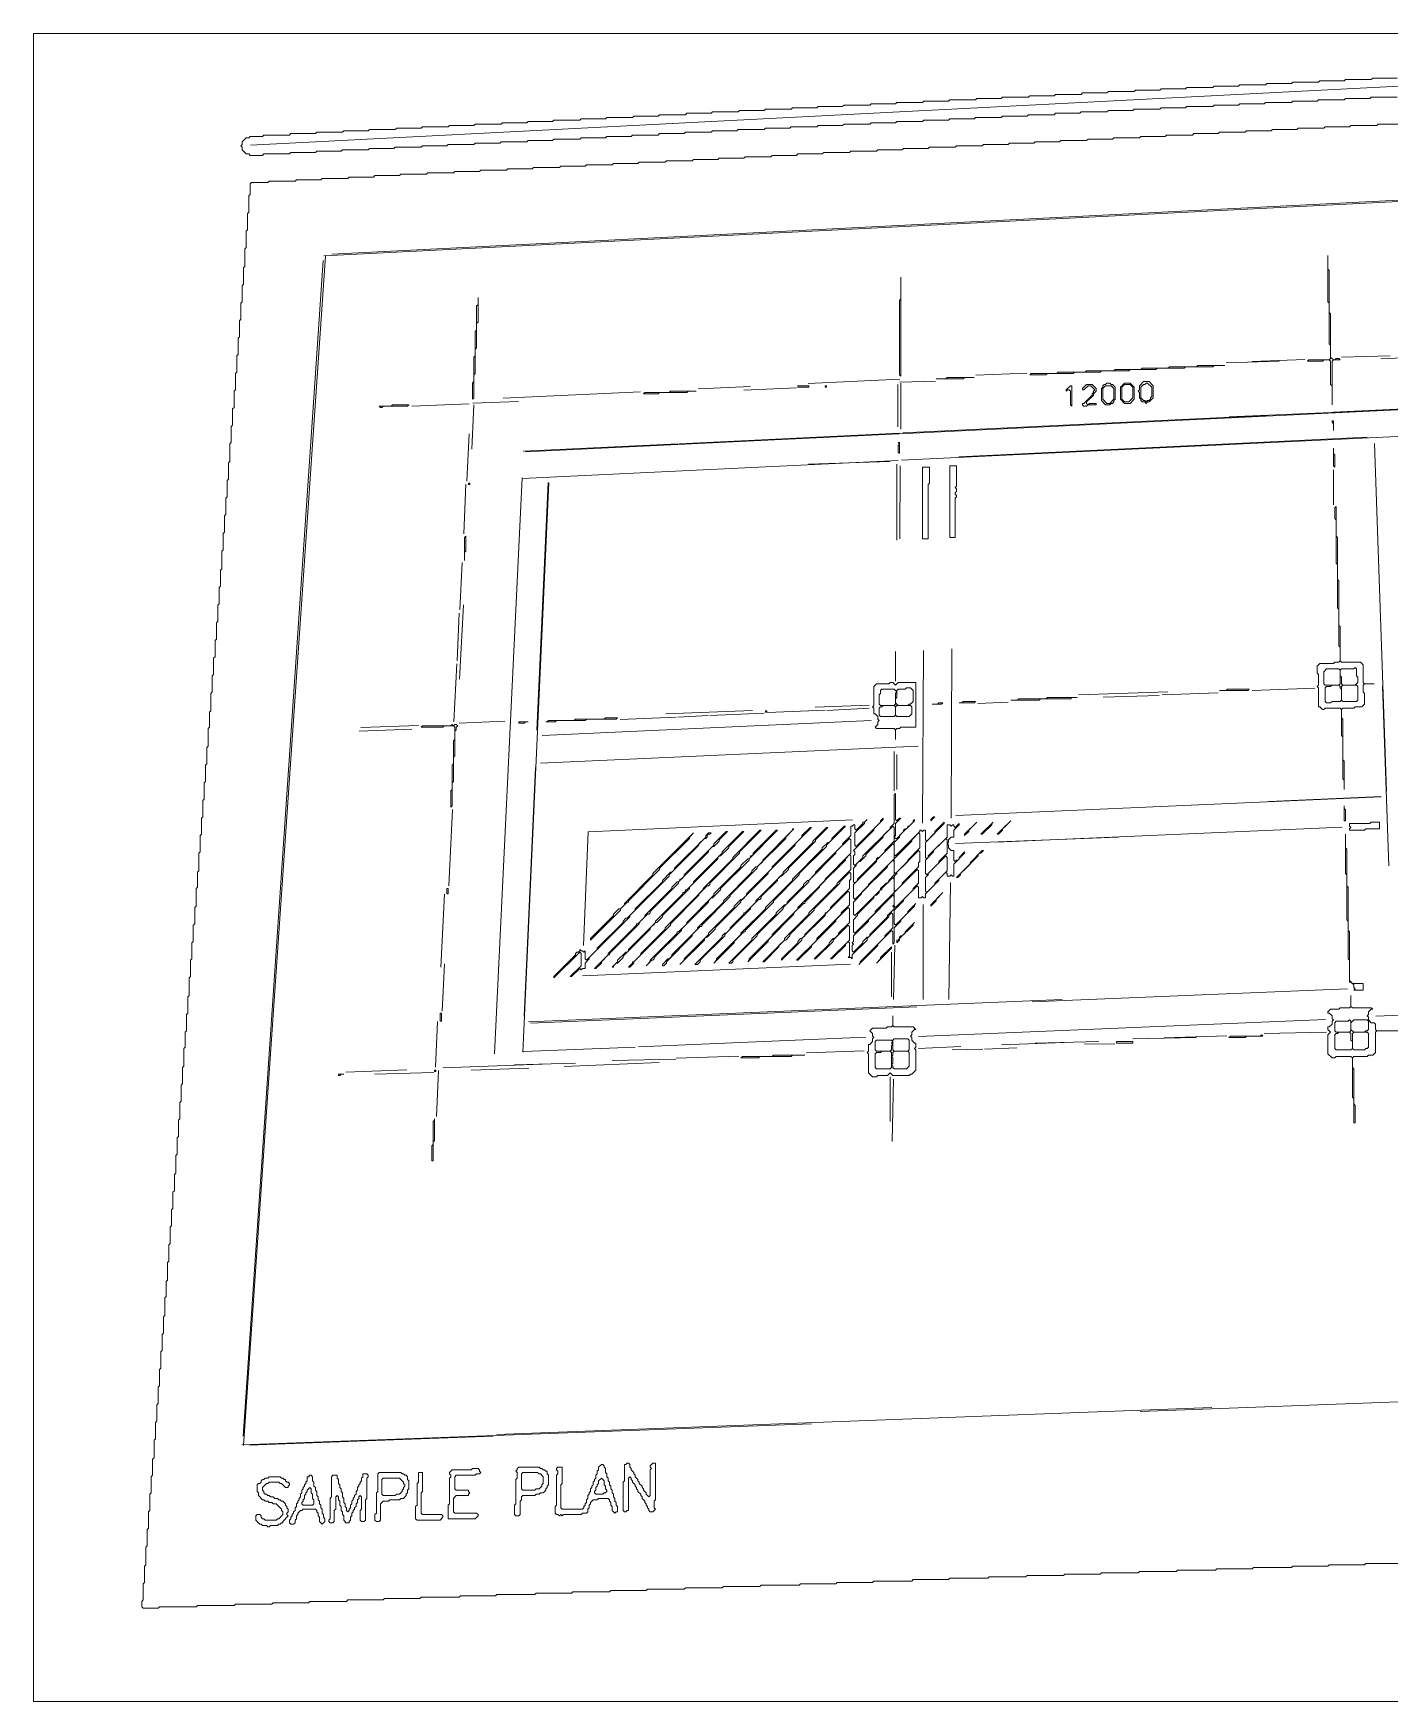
# Model space of a CAD drawing. Extents: x 9 to 1840, y 10 to 1241.
# Drawn here: x 9 to 1009, y 10 to 1241 of the extents above; entities that cross this region are included whole.
import ezdxf

# ---------------------------------------------------------------- set-up
doc = ezdxf.new("R2010")
doc.units = 0
for name, color, linetype, lineweight in [('TEXT_FALLBACK_OUTLINE', 2, 'Continuous', 0), ('TRACE_CURVE', 6, 'Continuous', 0), ('TRACE_STRAIGHT', 5, 'Continuous', 0), ('TRACE_TEXT_SYMBOL', 6, 'Continuous', 0)]:
    doc.layers.add(name, color=color, linetype=linetype, lineweight=lineweight)

msp = doc.modelspace()

# ---------------------------------------------------------------- linework, layer by layer
at = {"layer": 'TEXT_FALLBACK_OUTLINE', "color": 2}
for points in [[(774, 981), (771, 978), (771, 977), (772, 978), (773, 978), (774, 977), (774, 967), (775, 966), (775, 981)], [(786, 982), (783, 979), (783, 978), (784, 978), (787, 981), (789, 981), (792, 978), (791, 977), (791, 976), (790, 975), (790, 974), (784, 968), (783, 968), (783, 967), (784, 966), (786, 966), (787, 967), (793, 967), (793, 968), (788, 968), (787, 967), (786, 968), (786, 969), (791, 974), (791, 975), (793, 977), (793, 979), (790, 982)], [(801, 983), (800, 982), (799, 982), (798, 981), (798, 980), (797, 979), (797, 970), (800, 967), (803, 967), (804, 968), (805, 968), (806, 969), (806, 970), (807, 971), (807, 980), (805, 982), (804, 982), (803, 983)], [(800, 981), (804, 981), (806, 979), (806, 971), (803, 968), (801, 968), (798, 971), (798, 979)], [(814, 983), (811, 980), (811, 971), (814, 968), (818, 968), (821, 971), (821, 980), (818, 983)], [(814, 982), (818, 982), (820, 980), (820, 972), (817, 969), (814, 969), (812, 971), (812, 980)], [(828, 984), (825, 981), (825, 978), (824, 977), (825, 976), (825, 972), (826, 971), (826, 970), (827, 969), (829, 969), (830, 968), (831, 969), (832, 969), (835, 972), (835, 981), (832, 984)], [(829, 982), (830, 983), (831, 983), (834, 980), (834, 973), (833, 972), (833, 971), (832, 970), (831, 970), (830, 969), (829, 970), (828, 970), (826, 972), (826, 980), (828, 982)], [(264, 179), (263, 178), (263, 165), (262, 164), (262, 149), (261, 148), (261, 144), (262, 143), (264, 143), (265, 144), (265, 156), (267, 158), (271, 158), (272, 159), (279, 159), (280, 160), (282, 160), (284, 162), (284, 163), (285, 164), (285, 166), (286, 167), (286, 173), (285, 174), (285, 176), (284, 177), (283, 177), (282, 178), (281, 178), (280, 179)], [(266, 174), (267, 175), (279, 175), (282, 172), (282, 171), (283, 170), (283, 169), (282, 168), (282, 167), (281, 166), (281, 165), (279, 163), (277, 163), (276, 162), (267, 162), (266, 163)], [(293, 179), (293, 172), (292, 171), (292, 155), (291, 154), (291, 145), (292, 144), (309, 144), (311, 146), (311, 147), (310, 148), (296, 148), (295, 149), (295, 164), (296, 165), (296, 179)], [(333, 182), (332, 181), (318, 181), (316, 179), (316, 178), (317, 177), (317, 176), (316, 175), (316, 156), (315, 155), (315, 145), (335, 145), (337, 147), (337, 148), (336, 149), (320, 149), (319, 150), (319, 160), (321, 162), (330, 162), (330, 163), (331, 164), (330, 165), (330, 166), (321, 166), (320, 167), (320, 176), (321, 177), (335, 177), (336, 178), (338, 178), (339, 179), (338, 180), (338, 181), (337, 182)], [(367, 183), (366, 182), (366, 181), (365, 180), (366, 179), (366, 175), (365, 174), (365, 156), (364, 155), (364, 148), (365, 147), (367, 147), (368, 148), (368, 158), (369, 159), (369, 161), (370, 162), (379, 162), (380, 163), (382, 163), (383, 164), (385, 164), (387, 166), (387, 167), (388, 168), (388, 169), (389, 170), (389, 177), (388, 178), (388, 180), (387, 180), (386, 181), (385, 181), (384, 182), (383, 182), (382, 183)], [(369, 178), (370, 179), (381, 179), (382, 178), (383, 178), (385, 176), (385, 171), (384, 170), (384, 169), (382, 167), (380, 167), (379, 166), (370, 166), (369, 167)], [(428, 175), (430, 173), (430, 170), (431, 169), (431, 167), (432, 166), (432, 165), (431, 164), (430, 164), (429, 163), (424, 163), (423, 164), (423, 165), (424, 166), (424, 168), (425, 169), (425, 170), (426, 171), (426, 173)], [(213, 168), (214, 167), (214, 164), (215, 163), (215, 160), (216, 159), (216, 156), (215, 155), (208, 155), (207, 156), (207, 157), (208, 158), (208, 159), (209, 160), (209, 162), (210, 163), (210, 164), (211, 165), (211, 166)]]:
    msp.add_lwpolyline(points, close=True, dxfattribs=at)
for points in [[(428, 185), (426, 183), (426, 181), (425, 180), (425, 178), (424, 177), (424, 175), (423, 174), (423, 173), (422, 172), (422, 170), (421, 169), (421, 168), (420, 167), (420, 165), (419, 164), (419, 163), (418, 162), (418, 160), (417, 159), (417, 157), (416, 156), (416, 155), (415, 154), (415, 153), (414, 152), (399, 152), (398, 153), (398, 170), (399, 171), (399, 183), (396, 183), (395, 182), (395, 181), (396, 180), (396, 178), (395, 177), (395, 155), (394, 154), (394, 149), (395, 148), (396, 148), (397, 147), (398, 148), (399, 147), (400, 148), (413, 148), (414, 149), (417, 149), (418, 150), (418, 152), (419, 153), (419, 155), (420, 156), (420, 157), (422, 159), (425, 159), (426, 160), (433, 160), (434, 159), (434, 158), (435, 157), (435, 155), (436, 154)], [(436, 154), (436, 151), (438, 149), (439, 150), (440, 150), (440, 154), (439, 155), (439, 157), (438, 158), (438, 160), (437, 161), (437, 163), (436, 164), (436, 166), (435, 167), (435, 169), (434, 170), (434, 172), (433, 173), (433, 175), (432, 176), (432, 178), (431, 179), (431, 182), (430, 183), (430, 184), (429, 185), (428, 185)], [(447, 186), (446, 185), (445, 185), (445, 173), (444, 172), (444, 151), (445, 150), (446, 150), (447, 151), (448, 151), (448, 175), (449, 176), (450, 175), (450, 174), (451, 173), (451, 172), (453, 170), (453, 169), (454, 168), (454, 167), (455, 166), (455, 165), (457, 163), (457, 162), (458, 161), (458, 160), (460, 158), (460, 157), (461, 156), (461, 155), (462, 154), (462, 153), (463, 152), (463, 151), (464, 150), (466, 150), (468, 152), (467, 153), (467, 158), (468, 159), (468, 186), (466, 186), (464, 184), (464, 183), (465, 182), (464, 181), (464, 162), (463, 161), (461, 163), (461, 164), (459, 166), (459, 167), (458, 168), (458, 169), (456, 171), (456, 172), (455, 173), (455, 174), (453, 176), (453, 177), (452, 178), (452, 179), (450, 181), (450, 182)], [(450, 182), (449, 183), (449, 185), (448, 186), (447, 186)], [(183, 176), (182, 175), (180, 175), (179, 174), (178, 174), (177, 173), (177, 172), (176, 171), (175, 171), (174, 170), (174, 165), (175, 164), (175, 162), (178, 159), (179, 159), (180, 158), (182, 158), (183, 157), (185, 157), (186, 156), (188, 156), (192, 152), (192, 151), (193, 150), (193, 148), (190, 145), (189, 145), (188, 144), (180, 144), (179, 145), (178, 145), (177, 146), (177, 147), (176, 148), (174, 148), (173, 147), (173, 144), (176, 141), (177, 141), (178, 140), (181, 140), (182, 139), (183, 139), (184, 140), (189, 140), (190, 141), (191, 141), (192, 142), (193, 142), (193, 143), (197, 147), (196, 148), (196, 149), (197, 150), (197, 152), (196, 153), (196, 154), (195, 155), (195, 156), (193, 158), (192, 158), (191, 159), (190, 159), (189, 160)], [(189, 160), (187, 160), (186, 161), (184, 161), (183, 162), (182, 162), (181, 163), (180, 163), (179, 164), (179, 165), (178, 166), (178, 168), (181, 171), (182, 171), (183, 172), (190, 172), (191, 171), (192, 171), (195, 168), (197, 168), (197, 169), (198, 170), (198, 171), (197, 172), (196, 172), (195, 173), (195, 174), (194, 174), (193, 175), (192, 175), (191, 176), (183, 176)], [(213, 177), (212, 176), (211, 176), (211, 173), (210, 172), (210, 171), (209, 170), (209, 169), (208, 168), (208, 167), (207, 166), (207, 164), (206, 163), (206, 161), (205, 160), (205, 159), (204, 158), (204, 157), (203, 156), (203, 154), (202, 153), (202, 151), (201, 150), (201, 149), (200, 148), (200, 147), (199, 146), (199, 145), (198, 144), (198, 142), (199, 141), (201, 141), (202, 142), (202, 144), (203, 145), (203, 147), (204, 148), (204, 149), (206, 151), (207, 151), (208, 152), (217, 152), (218, 151), (218, 150), (219, 149), (219, 147), (220, 146), (220, 143), (222, 141), (224, 143), (224, 145), (223, 146), (223, 148), (222, 149), (222, 152), (221, 153), (221, 155), (220, 156), (220, 158), (219, 159), (219, 161), (218, 162), (218, 165), (217, 166)], [(217, 166), (217, 168), (216, 169), (216, 172), (215, 173), (215, 176), (214, 177), (213, 177)], [(252, 178), (252, 176), (251, 175), (251, 173), (250, 172), (250, 171), (249, 170), (249, 169), (248, 168), (248, 166), (247, 165), (247, 163), (246, 162), (246, 161), (245, 160), (245, 159), (244, 158), (244, 156), (243, 155), (243, 153), (242, 152), (242, 151), (241, 150), (240, 151), (240, 153), (239, 154), (239, 156), (238, 157), (238, 160), (237, 161), (237, 164), (236, 165), (236, 167), (235, 168), (235, 170), (234, 171), (234, 174), (233, 175), (233, 177), (230, 177), (229, 176), (229, 161), (228, 160), (228, 145), (227, 144), (227, 143), (228, 142), (230, 142), (231, 143), (231, 151), (232, 152), (232, 161), (233, 162), (234, 161), (234, 159), (235, 158), (235, 155), (236, 154), (236, 151), (237, 150), (237, 148), (238, 147), (238, 144), (239, 143)], [(239, 143), (239, 142), (242, 142), (242, 143), (243, 144), (243, 146), (244, 147), (244, 149), (245, 150), (245, 151), (246, 152), (246, 153), (247, 154), (247, 156), (248, 157), (248, 159), (249, 160), (249, 161), (250, 162), (251, 161), (251, 152), (250, 151), (250, 144), (251, 143), (253, 143), (254, 144), (254, 159), (255, 160), (255, 175), (256, 176), (256, 177), (255, 178), (252, 178)]]:
    msp.add_lwpolyline(points, dxfattribs=at)
at = {"layer": 'TRACE_CURVE', "color": 6}
for points in [[(9, 1241), (9, 10), (1840, 10), (1840, 1241)], [(964, 1077), (964, 1043), (965, 1042), (965, 1012), (966, 1011), (966, 1001), (965, 1000), (950, 1000), (949, 999), (960, 999), (961, 1000), (965, 1000), (966, 999), (966, 982), (967, 981), (967, 967), (967, 999), (968, 1000), (973, 1000), (972, 1001), (970, 1001), (969, 1000), (968, 1000), (966, 1002), (966, 1034), (965, 1035), (965, 1066), (964, 1067)], [(649, 1061), (649, 1045), (648, 1044), (648, 989), (649, 988)], [(337, 1046), (337, 1041), (336, 1040), (336, 1022), (335, 1021), (335, 1003), (334, 1002), (334, 984), (333, 983), (333, 971), (334, 972), (334, 989), (335, 990), (335, 1008), (336, 1009), (336, 1027), (337, 1028)], [(970, 892), (969, 891), (969, 883), (970, 882), (970, 850), (971, 849), (971, 817), (972, 816), (972, 789), (973, 788), (973, 778), (972, 777), (969, 777), (968, 776), (958, 776), (956, 774), (956, 769), (957, 768), (957, 760), (956, 759), (957, 758), (957, 744), (958, 744), (960, 742), (961, 742), (962, 743), (973, 743), (974, 742), (974, 723), (975, 722), (975, 691), (976, 690), (976, 683), (976, 704), (975, 705), (975, 735), (974, 736), (974, 742), (975, 743), (983, 743), (984, 744), (989, 744), (991, 746), (991, 754), (990, 755), (990, 760), (991, 761), (998, 761), (991, 761), (990, 762), (990, 775), (988, 777), (974, 777), (973, 778), (973, 803), (972, 804), (972, 837), (971, 838), (971, 869), (970, 870)], [(963, 772), (972, 772), (973, 771), (973, 761), (972, 760), (962, 760), (961, 761), (961, 770)], [(983, 772), (984, 773), (985, 772), (985, 767), (986, 766), (986, 762), (984, 760), (975, 760), (974, 761), (974, 766), (973, 767), (973, 771), (974, 772)], [(966, 759), (967, 760), (972, 760), (973, 759), (973, 758), (974, 757), (974, 749), (973, 748), (967, 748), (966, 747), (963, 747), (962, 748), (962, 758), (963, 759)], [(974, 759), (975, 760), (985, 760), (986, 759), (986, 749), (985, 748), (975, 748), (974, 749)], [(318, 731), (317, 730), (296, 730), (295, 729), (311, 729), (312, 730), (319, 730), (320, 729), (320, 720), (319, 719), (319, 702), (318, 701), (318, 683), (317, 682), (317, 670), (318, 671), (318, 688), (319, 689), (319, 707), (320, 708), (320, 726), (321, 727), (321, 729), (322, 730), (321, 731), (320, 731), (319, 730)], [(545, 653), (525, 633), (525, 632), (503, 610), (503, 609), (475, 581), (475, 580), (457, 562), (457, 561), (452, 556), (451, 556), (451, 555), (448, 552), (449, 552), (452, 555), (452, 556), (479, 583), (479, 584), (500, 605), (500, 606), (506, 612), (507, 612), (508, 613), (508, 614), (530, 636), (530, 637), (546, 653)], [(557, 653), (540, 636), (540, 635), (539, 634), (538, 634), (538, 633), (537, 632), (536, 632), (531, 627), (531, 626), (511, 606), (511, 605), (491, 585), (491, 584), (485, 578), (484, 578), (484, 577), (464, 557), (464, 556), (461, 553), (465, 557), (466, 557), (467, 558), (467, 559), (487, 579), (487, 580), (507, 600), (507, 601), (509, 603), (510, 603), (516, 609), (516, 610), (537, 631), (537, 632), (558, 653)], [(569, 654), (569, 653), (547, 631), (547, 630), (543, 626), (542, 626), (539, 623), (539, 622), (518, 601), (518, 600), (499, 581), (499, 580), (480, 561), (480, 560), (478, 558), (477, 558), (473, 554), (473, 553), (474, 553), (476, 555), (476, 556), (495, 575), (495, 576), (501, 582), (502, 582), (502, 583), (523, 604), (523, 605), (543, 625), (543, 626), (564, 647), (564, 648), (570, 654)], [(582, 655), (576, 649), (576, 648), (554, 626), (554, 625), (535, 606), (535, 605), (532, 602), (531, 602), (526, 597), (526, 596), (507, 577), (507, 576), (489, 558), (489, 557), (486, 554), (504, 572), (504, 573), (505, 574), (506, 574), (512, 580), (512, 581), (531, 600), (531, 601), (551, 621), (551, 622), (571, 642), (571, 643), (583, 655)], [(594, 655), (584, 645), (584, 644), (562, 622), (562, 621), (542, 601), (542, 600), (534, 592), (533, 592), (533, 591), (523, 581), (523, 580), (520, 577), (519, 577), (517, 575), (517, 574), (497, 554), (499, 554), (501, 556), (501, 557), (519, 575), (519, 576), (538, 595), (538, 596), (544, 602), (545, 602), (546, 603), (546, 604), (558, 616), (558, 617), (560, 619), (561, 619), (566, 624), (566, 625), (586, 645), (586, 646), (595, 655)], [(607, 656), (598, 647), (598, 646), (596, 644), (595, 644), (591, 640), (591, 639), (569, 617), (569, 616), (549, 596), (549, 595), (531, 577), (531, 576), (513, 558), (513, 557), (511, 555), (526, 570), (526, 571), (533, 578), (534, 578), (534, 579), (555, 600), (555, 601), (574, 620), (574, 621), (594, 641), (594, 642), (608, 656)], [(643, 656), (644, 655), (644, 645), (637, 638), (637, 637), (633, 633), (632, 633), (631, 632), (631, 631), (617, 617), (617, 616), (615, 614), (614, 615), (614, 625), (616, 627), (616, 628), (618, 630), (619, 630), (623, 634), (623, 635), (636, 648), (636, 649)], [(507, 651), (505, 649), (505, 648), (482, 625), (482, 624), (480, 622), (479, 622), (473, 616), (473, 615), (453, 595), (453, 594), (447, 588), (446, 588), (444, 586), (444, 585), (425, 566), (425, 565), (417, 557), (416, 558), (416, 564), (415, 563), (414, 564), (413, 564), (412, 565), (412, 564), (411, 563), (410, 563), (409, 562), (409, 561), (393, 545), (393, 544), (412, 563), (413, 562), (413, 553), (405, 545), (406, 545), (412, 551), (413, 550), (414, 551), (416, 551), (416, 555), (419, 558), (419, 559), (449, 589), (449, 590), (478, 619), (478, 620), (500, 642), (500, 643), (504, 647), (505, 647), (506, 648), (506, 649), (507, 650), (508, 650), (509, 651)], [(496, 651), (466, 621), (466, 620), (445, 599), (445, 598), (442, 595), (441, 595), (437, 591), (437, 590), (420, 573), (420, 572), (442, 594), (442, 595), (447, 600), (448, 600), (448, 601), (471, 624), (471, 625), (493, 647), (493, 648)], [(520, 652), (511, 643), (511, 642), (489, 620), (489, 619), (487, 617), (486, 617), (486, 616), (485, 615), (484, 615), (480, 611), (480, 610), (460, 590), (460, 589), (455, 584), (454, 584), (454, 583), (433, 562), (433, 561), (423, 551), (424, 551), (428, 555), (428, 556), (433, 561), (434, 561), (434, 562), (456, 584), (456, 585), (462, 591), (463, 591), (464, 592), (464, 593), (485, 614), (485, 615), (507, 637), (507, 638), (510, 641), (511, 641), (515, 645), (515, 646), (521, 652)], [(532, 652), (517, 637), (517, 636), (496, 615), (496, 614), (491, 609), (490, 609), (490, 608), (489, 607), (488, 607), (488, 606), (468, 586), (468, 585), (448, 565), (448, 564), (447, 563), (446, 563), (440, 557), (440, 556), (436, 552), (437, 552), (437, 553), (439, 555), (440, 555), (444, 559), (444, 560), (464, 580), (464, 581), (466, 583), (467, 583), (467, 584), (468, 585), (469, 585), (473, 589), (473, 590), (493, 610), (493, 611), (514, 632), (514, 633), (515, 634), (516, 634), (522, 640), (522, 641), (533, 652)], [(643, 643), (644, 642), (644, 632), (625, 613), (625, 612), (615, 602), (614, 603), (614, 613), (631, 630), (631, 631)], [(662, 651), (663, 650), (663, 640), (654, 631), (654, 630), (645, 621), (644, 622), (644, 632), (657, 645), (657, 646)], [(682, 647), (683, 646), (683, 636), (677, 630), (677, 629), (668, 620), (667, 621), (667, 631), (673, 637), (673, 638)], [(977, 650), (977, 621), (978, 620), (978, 587), (979, 586), (979, 558), (980, 557), (980, 541), (981, 541), (983, 539), (983, 537), (984, 536), (983, 535), (990, 535), (990, 540), (982, 540), (980, 542), (980, 578), (979, 579), (979, 611), (978, 612), (978, 639), (977, 640)], [(643, 631), (644, 630), (644, 620), (640, 616), (640, 615), (639, 614), (638, 614), (634, 610), (634, 609), (615, 590), (614, 591), (614, 600), (620, 606), (620, 607), (639, 626), (639, 627)], [(662, 638), (663, 637), (663, 630), (662, 629), (662, 626), (650, 614), (650, 613), (645, 608), (644, 609), (644, 619), (646, 621), (646, 622)], [(682, 634), (683, 633), (683, 623), (674, 614), (674, 613), (668, 607), (667, 608), (667, 618), (669, 620), (669, 621)], [(643, 618), (644, 617), (644, 607), (630, 593), (630, 592), (615, 577), (614, 578), (614, 587), (617, 590), (617, 591), (629, 603), (629, 604), (630, 605), (631, 605), (633, 607), (633, 608), (634, 609), (635, 609), (635, 610)], [(661, 624), (662, 623), (662, 614), (658, 610), (658, 609), (645, 596), (644, 597), (644, 607)], [(643, 605), (644, 604), (644, 598), (643, 597), (644, 596), (644, 595), (639, 590), (639, 589), (626, 576), (626, 575), (625, 574), (624, 574), (621, 571), (621, 570), (614, 563), (613, 564), (613, 568), (614, 569), (613, 570), (614, 571), (614, 575), (625, 586), (625, 587)], [(979, 512), (980, 513), (981, 512), (981, 505), (980, 504), (970, 504), (969, 505), (969, 511), (970, 512)], [(983, 513), (993, 513), (994, 512), (994, 506), (993, 505), (992, 505), (991, 504), (983, 504), (981, 506), (981, 511)], [(971, 503), (972, 504), (980, 504), (981, 503), (981, 498), (982, 497), (982, 492), (981, 491), (970, 491), (969, 492), (969, 502), (970, 503)], [(982, 503), (983, 504), (993, 504), (994, 503), (994, 493), (993, 492), (992, 492), (991, 491), (983, 491), (982, 492)]]:
    msp.add_lwpolyline(points, close=True, dxfattribs=at)
for points in [[(937, 1204), (938, 1205), (957, 1205), (958, 1206), (976, 1206), (977, 1207), (996, 1207), (997, 1208), (1015, 1208)], [(316, 1173), (334, 1173), (335, 1174), (354, 1174), (355, 1175), (373, 1175), (374, 1176), (392, 1176), (393, 1177), (412, 1177), (413, 1178), (431, 1178), (432, 1179), (451, 1179), (452, 1180), (470, 1180), (471, 1181), (490, 1181), (491, 1182), (509, 1182), (510, 1183), (529, 1183), (530, 1184), (548, 1184), (549, 1185), (568, 1185), (569, 1186), (587, 1186), (588, 1187), (606, 1187), (607, 1188), (626, 1188), (627, 1189), (645, 1189), (646, 1190), (665, 1190), (666, 1191), (684, 1191), (685, 1192), (704, 1192), (705, 1193), (723, 1193), (724, 1194), (743, 1194), (744, 1195), (762, 1195), (763, 1196), (782, 1196), (783, 1197), (801, 1197), (802, 1198), (821, 1198), (822, 1199), (840, 1199), (841, 1200), (859, 1200), (860, 1201), (879, 1201), (880, 1202), (898, 1202), (899, 1203), (918, 1203), (919, 1204), (937, 1204)], [(1015, 1194), (996, 1194), (995, 1193), (977, 1193), (976, 1192), (957, 1192), (956, 1191), (938, 1191), (937, 1190), (918, 1190), (917, 1189), (899, 1189), (898, 1188), (880, 1188), (879, 1187), (860, 1187), (859, 1186), (841, 1186), (840, 1185), (821, 1185), (820, 1184), (802, 1184), (801, 1183), (782, 1183), (781, 1182), (763, 1182), (762, 1181), (743, 1181), (742, 1180), (724, 1180), (723, 1179), (704, 1179), (703, 1178), (685, 1178), (684, 1177), (666, 1177), (665, 1176), (646, 1176), (645, 1175), (627, 1175), (626, 1174), (607, 1174), (606, 1173), (588, 1173), (587, 1172), (568, 1172), (567, 1171), (549, 1171), (548, 1170), (529, 1170), (528, 1169)], [(528, 1169), (510, 1169), (509, 1168), (490, 1168), (489, 1167), (471, 1167), (470, 1166), (451, 1166), (450, 1165), (432, 1165), (431, 1164), (413, 1164), (412, 1163), (393, 1163), (392, 1162), (374, 1162), (373, 1161), (354, 1161), (353, 1160), (335, 1160), (334, 1159), (315, 1159), (314, 1158), (296, 1158), (295, 1157), (276, 1157), (275, 1156), (257, 1156), (256, 1155), (237, 1155), (236, 1154), (218, 1154), (217, 1153), (199, 1153), (198, 1152), (179, 1152), (178, 1151), (169, 1151), (168, 1152), (166, 1152), (163, 1155), (163, 1157), (162, 1158), (163, 1159), (163, 1161), (166, 1164), (168, 1164), (169, 1165), (178, 1165), (179, 1166), (198, 1166), (199, 1167), (217, 1167), (218, 1168), (237, 1168), (238, 1169), (256, 1169), (257, 1170), (276, 1170), (277, 1171), (295, 1171), (296, 1172), (315, 1172), (316, 1173)], [(339, 1140), (358, 1140), (359, 1141), (377, 1141), (378, 1142), (397, 1142), (398, 1143), (416, 1143), (417, 1144), (436, 1144), (437, 1145), (455, 1145), (456, 1146), (475, 1146), (476, 1147), (495, 1147), (496, 1148), (514, 1148), (515, 1149), (533, 1149), (534, 1150), (553, 1150), (554, 1151), (572, 1151), (573, 1152), (591, 1152), (592, 1153), (611, 1153), (612, 1154), (631, 1154), (632, 1155), (650, 1155), (651, 1156), (669, 1156), (670, 1157), (689, 1157), (690, 1158), (709, 1158), (710, 1159), (728, 1159), (729, 1160), (747, 1160), (748, 1161), (766, 1161), (767, 1162), (786, 1162), (787, 1163), (805, 1163), (806, 1164), (825, 1164), (826, 1165), (844, 1165), (845, 1166), (864, 1166), (865, 1167), (883, 1167), (884, 1168), (903, 1168), (904, 1169), (922, 1169), (923, 1170), (941, 1170), (942, 1171), (961, 1171)], [(961, 1171), (962, 1172), (980, 1172), (981, 1173), (1000, 1173), (1001, 1174), (1019, 1174)], [(147, 845), (148, 846), (148, 859), (149, 860), (149, 872), (150, 873), (150, 885), (151, 886), (151, 898), (152, 899), (152, 911), (153, 912), (153, 924), (154, 925), (154, 938), (155, 939), (155, 951), (156, 952), (156, 964), (157, 965), (157, 977), (158, 978), (158, 990), (159, 991), (159, 1003), (160, 1004), (160, 1016), (161, 1017), (161, 1029), (162, 1030), (162, 1042), (163, 1043), (163, 1055), (164, 1056), (164, 1068), (165, 1069), (165, 1082), (166, 1083), (166, 1095), (167, 1096), (167, 1108), (168, 1109), (168, 1121), (169, 1122), (169, 1130), (170, 1131), (182, 1131), (183, 1132), (202, 1132), (203, 1133), (221, 1133), (222, 1134), (241, 1134), (242, 1135), (260, 1135), (261, 1136), (279, 1136), (280, 1137), (299, 1137), (300, 1138), (319, 1138), (320, 1139), (338, 1139), (339, 1140)], [(116, 427), (116, 439), (117, 440), (117, 452), (118, 453), (118, 465), (119, 466), (119, 478), (120, 479), (120, 492), (121, 493), (121, 504), (122, 505), (122, 517), (123, 518), (123, 530), (124, 531), (124, 544), (125, 545), (125, 557), (126, 558), (126, 570), (127, 571), (127, 583), (128, 584), (128, 596), (129, 597), (129, 610), (130, 611), (130, 622), (131, 623), (131, 636), (132, 637), (132, 649), (133, 650), (133, 662), (134, 663), (134, 675), (135, 676), (135, 688), (136, 689), (136, 701), (137, 702), (137, 714), (138, 715), (138, 728), (139, 729), (139, 740), (140, 741), (140, 754), (141, 755), (141, 767), (142, 768), (142, 780), (143, 781), (143, 793), (144, 794), (144, 806), (145, 807), (145, 819), (146, 820), (146, 832), (147, 833), (147, 845)], [(645, 680), (644, 679), (644, 658), (641, 655), (641, 654), (621, 634), (621, 633), (615, 627), (614, 628), (614, 634), (615, 635), (615, 637), (614, 638), (629, 653), (629, 654), (636, 661), (636, 662), (634, 660), (634, 659), (616, 641), (615, 642), (615, 651), (622, 658), (622, 659), (624, 661), (622, 659), (621, 659), (621, 658), (616, 653), (615, 654), (615, 657), (614, 657), (613, 656), (612, 656), (612, 649), (606, 643), (606, 642), (586, 622), (586, 621), (581, 616), (580, 616), (577, 613), (577, 612), (565, 600), (565, 599), (564, 598), (563, 598), (557, 592), (557, 591), (539, 573), (539, 572), (522, 555), (524, 555), (525, 556), (525, 557), (543, 575), (543, 576), (562, 595), (562, 596), (581, 615), (581, 616), (601, 636), (601, 637), (611, 647)], [(681, 659), (674, 652), (674, 651), (668, 645), (667, 646), (667, 653), (666, 653), (665, 652), (664, 653), (663, 653), (663, 652), (645, 634), (644, 635), (644, 644), (648, 648), (648, 649), (659, 660), (659, 661), (658, 660), (658, 659), (655, 656), (654, 656), (654, 655), (653, 654), (652, 654), (651, 653), (651, 652), (646, 647), (645, 647), (644, 648), (645, 649), (645, 658), (649, 662), (648, 662), (646, 660), (645, 661), (645, 680)], [(649, 587), (659, 597), (659, 598), (660, 599), (654, 593), (654, 592), (645, 583), (644, 584), (644, 594), (651, 601), (651, 602), (661, 612), (662, 611), (662, 603), (664, 603), (665, 604), (666, 603), (667, 603), (667, 606), (677, 616), (677, 617), (682, 622), (683, 621), (683, 619), (685, 619), (686, 620), (687, 619), (688, 619), (688, 628), (696, 636), (696, 637), (692, 633), (692, 632), (691, 631), (690, 631), (689, 630), (688, 631), (688, 638), (686, 638), (684, 640), (684, 642), (683, 643), (684, 644), (684, 646), (686, 648), (688, 648), (688, 653), (692, 657), (692, 658), (689, 655), (688, 656), (688, 657), (687, 657), (686, 656), (685, 657), (683, 657), (683, 648), (669, 634), (669, 633), (668, 632), (667, 633), (667, 644), (681, 658), (681, 659)], [(611, 647), (612, 646), (612, 636), (593, 617), (593, 616), (573, 596), (573, 595), (554, 576), (554, 575), (537, 558), (537, 557), (536, 556), (551, 571), (551, 572), (570, 591), (570, 592), (577, 599), (578, 599), (578, 600), (589, 611), (589, 612), (608, 631), (608, 632), (611, 635), (612, 634), (612, 624), (602, 614), (602, 613), (581, 592), (581, 591), (563, 573), (563, 572), (547, 556), (548, 556), (559, 567), (559, 568), (563, 572), (564, 572), (567, 575), (567, 576), (585, 594), (585, 595), (604, 614), (604, 615), (611, 622), (612, 621), (612, 617), (611, 616), (611, 610), (597, 596), (597, 595), (594, 592), (593, 592), (593, 591), (578, 576), (578, 575), (576, 573), (575, 573), (573, 571), (573, 570), (561, 558), (561, 557), (576, 572), (576, 573)], [(576, 573), (593, 590), (593, 591), (610, 608), (611, 607), (611, 598), (605, 592), (605, 591), (587, 573), (587, 572), (572, 557), (573, 557), (583, 567), (583, 568), (601, 586), (601, 587), (610, 596), (611, 595), (611, 585), (603, 577), (603, 576), (600, 573), (599, 573), (596, 570), (596, 569), (585, 558), (586, 558), (599, 571), (599, 572), (610, 583), (611, 582), (611, 572), (597, 558), (598, 558), (608, 568), (608, 569), (610, 571), (611, 570), (611, 560), (610, 559), (612, 559), (613, 558), (613, 561), (624, 572), (624, 573), (640, 589), (640, 590), (642, 592), (643, 591), (643, 581), (637, 575), (637, 574), (619, 556), (619, 555), (618, 554), (632, 568), (632, 569), (642, 579), (643, 578), (643, 569), (644, 570), (644, 581), (649, 586), (649, 587)], [(1012, 505), (1000, 505), (999, 506), (999, 510), (998, 511), (996, 511), (994, 513), (994, 515), (993, 516), (994, 517), (994, 519), (996, 521), (997, 521), (996, 522), (982, 522), (981, 523), (981, 531), (981, 523), (980, 522), (973, 522), (972, 521), (966, 521), (964, 519), (964, 518), (965, 518), (967, 516), (967, 514), (968, 513), (967, 512), (967, 510), (965, 508), (964, 508), (964, 506), (966, 504), (964, 502), (964, 488), (967, 485), (969, 485), (970, 486), (981, 486), (982, 485), (982, 456), (983, 455), (983, 437), (984, 437), (984, 450), (983, 451), (983, 477), (982, 478), (982, 485), (983, 486), (993, 486), (994, 487), (997, 487), (999, 489), (999, 504), (1000, 505), (1023, 505)], [(186, 83), (185, 82), (158, 82), (157, 81), (130, 81), (129, 80), (102, 80), (101, 79), (90, 79), (89, 80), (89, 84), (90, 85), (90, 97), (91, 98), (91, 110), (92, 111), (92, 124), (93, 125), (93, 137), (94, 138), (94, 150), (95, 151), (95, 163), (96, 164), (96, 176), (97, 177), (97, 189), (98, 190), (98, 203), (99, 204), (99, 216), (100, 217), (100, 229), (101, 230), (101, 242), (102, 243), (102, 255), (103, 256), (103, 268), (104, 269), (104, 281), (105, 282), (105, 294), (106, 295), (106, 308), (107, 309), (107, 320), (108, 321), (108, 334), (109, 335), (109, 347), (110, 348), (110, 360), (111, 361), (111, 373), (112, 374), (112, 386), (113, 387), (113, 399), (114, 400), (114, 413), (115, 414), (115, 426), (116, 427)], [(1020, 112), (992, 112), (991, 111), (965, 111), (964, 110), (938, 110), (937, 109), (909, 109), (908, 108), (882, 108), (881, 107), (853, 107), (852, 106), (825, 106), (824, 105), (797, 105), (796, 104), (770, 104), (769, 103), (742, 103), (741, 102), (714, 102), (713, 101), (685, 101), (684, 100), (658, 100), (657, 99), (629, 99), (628, 98), (602, 98), (601, 97), (575, 97), (574, 96), (546, 96), (545, 95), (518, 95), (517, 94), (490, 94), (489, 93), (462, 93), (461, 92), (435, 92), (434, 91), (407, 91), (406, 90), (380, 90), (379, 89), (351, 89), (350, 88), (324, 88), (323, 87), (295, 87), (294, 86), (268, 86), (267, 85), (241, 85), (240, 84), (213, 84), (212, 83), (186, 83)]]:
    msp.add_lwpolyline(points, dxfattribs=at)
at = {"layer": 'TRACE_STRAIGHT', "color": 5}
for p, q in [((169.2, 1158.5), (1628, 1233.4)), ((223.2, 1076.9), (1577.1, 1145.4)), ((229.1, 1078.1), (1573, 1146)), ((163.7, 205.8), (222.7, 1073.3)), ((164.1, 199), (224.6, 1076.6)), ((889, 998), (928, 999)), ((908.1, 998.8), (946.9, 1000.3)), ((974, 1002), (1010, 1003)), ((1003.1, 1000.8), (1081.9, 1004.4)), ((580.6, 982.7), (648.1, 985.8)), ((704.3, 988.8), (741.9, 990.3)), ((355.6, 971.8), (456.9, 976.4)), ((372, 932.1), (1330.8, 978.5)), ((499.3, 978.8), (538.1, 980.4)), ((533.1, 977.8), (571.9, 979.4)), ((646.6, 950.6), (646.6, 981.9)), ((648.1, 983.5), (674.4, 984.3)), ((649, 983), (649, 949)), ((968.1, 961.5), (1228, 974)), ((288.1, 965.9), (330.6, 967.7)), ((332.5, 934.3), (333.9, 966.9)), ((333.1, 968.1), (366.9, 969.3)), ((891.1, 958), (1054.1, 965)), ((649.4, 926), (1332.1, 958.8)), ((650.4, 946.2), (918, 959.1)), ((328.7, 910.6), (330.4, 945.6)), ((370.4, 932.7), (484.3, 938.1)), ((485.4, 938.2), (648, 946)), ((691.7, 928.6), (993, 943)), ((998.4, 938.3), (1007.3, 681.9)), ((369.5, 912.5), (646.9, 925.9)), ((580.9, 923), (640.9, 925)), ((349.1, 487.9), (369.7, 913)), ((646, 923), (646, 867)), ((648.1, 868.1), (648.5, 921.9)), ((968, 919), (968, 893)), ((326.6, 871.8), (328.1, 908.4)), ((370.1, 489.2), (389.2, 909.3)), ((380.5, 726.9), (388.7, 909.6)), ((323.6, 815.6), (325.3, 850.6)), ((321.6, 778.1), (323.1, 813.1)), ((323.3, 764.4), (326.3, 819.4)), ((319.1, 733.1), (321.3, 775.7)), ((645, 785), (645, 763)), ((664.8, 658.1), (665.6, 785.7)), ((686, 661.9), (686.5, 786.9)), ((780, 753), (846, 755)), ((798.1, 751.1), (839.4, 752.5)), ((841.8, 752.9), (883.1, 754.3)), ((908.1, 756), (954.4, 757.8)), ((1004.2, 759.3), (1009, 626.7)), ((475.6, 738.8), (539.4, 741.4)), ((508.1, 737.7), (548.1, 739.3)), ((550.6, 739.8), (593.1, 741.5)), ((585.6, 743.9), (625.6, 745.4)), ((594.3, 741.4), (625.6, 743)), ((705.6, 746.6), (728.1, 747.5)), ((249.4, 726.1), (288.1, 727.5)), ((250.6, 728.7), (293.1, 730.2)), ((323.1, 731.9), (356.9, 733.4)), ((384.4, 722.9), (627, 733.9)), ((441.9, 734.8), (483.1, 736.5)), ((484.3, 736.5), (506.9, 737.6)), ((383, 702.5), (661.8, 715.1)), ((644, 711), (644, 682)), ((646, 709), (646, 683)), ((371, 515.7), (379.3, 699.4)), ((689.5, 663.8), (1003.3, 677.7)), ((920.5, 674.3), (1003, 677.8)), ((315.5, 611.9), (318.2, 668.2)), ((418.2, 651.9), (613.3, 660.6)), ((719.4, 644.1), (974.5, 655.3)), ((414.9, 568), (418.3, 651.8)), ((689.2, 643.1), (809.3, 648)), ((309.7, 551.9), (312.2, 605.7)), ((684.3, 528.1), (685.6, 614.4)), ((665.4, 528.1), (665.5, 598.1)), ((643.6, 528.1), (644.6, 568.1)), ((310.6, 519.4), (312.2, 554.4)), ((414.2, 545.6), (611.7, 554.1)), ((642, 563), (642, 530)), ((745.8, 526.3), (978.3, 535.9)), ((999.3, 515.8), (1344.3, 530.3)), ((374.3, 511.6), (768, 528.1)), ((375.7, 510.6), (660.8, 522.6)), ((305.6, 478.1), (307.2, 511.9)), ((662, 500.8), (962.1, 513.4)), ((370.5, 489.7), (453, 492.9)), ((455.5, 493.2), (623.1, 500.2)), ((661.9, 492), (693.3, 493.5)), ((710.6, 491.5), (734.4, 492.5)), ((723.1, 494.7), (769.4, 496.4)), ((748, 496), (795, 497)), ((784.4, 495.1), (806.9, 495.3)), ((820, 499), (867, 500)), ((843.1, 499.7), (889.4, 501.4)), ((917, 503), (963, 504)), ((311.3, 477.7), (384.4, 480.4)), ((364, 480), (409, 481)), ((400.6, 478.7), (470.6, 481.6)), ((436, 483), (483, 484)), ((483.1, 484.7), (529.4, 486.4)), ((579.4, 488.8), (621.9, 490.3)), ((686.9, 491), (709.4, 491.5)), ((239.4, 474.6), (284.4, 476.3)), ((260.6, 473), (304.4, 474.3)), ((306.5, 441.8), (307.9, 475.6)), ((331.9, 476), (374.4, 477.4)), ((641, 471), (641, 438)), ((642.6, 423.2), (643.5, 469.4)), ((825.4, 224.2), (1248, 240)), ((350.8, 207.2), (878.3, 227.1)), ((162.9, 199.4), (583, 215)), ((168.3, 199.3), (348.3, 206))]:
    msp.add_line(p, q, dxfattribs=at)
at = {"layer": 'TRACE_TEXT_SYMBOL', "color": 6}
for points in [[(683, 987), (682, 986), (675, 986), (695, 986), (696, 987), (703, 987)], [(868, 996), (867, 995), (847, 995), (846, 994), (827, 994), (826, 993), (807, 993), (806, 992), (786, 992), (785, 991), (765, 991), (764, 990), (745, 990), (744, 989), (756, 989), (757, 990), (776, 990), (777, 991), (796, 991), (797, 992), (817, 992), (818, 993), (837, 993), (838, 994), (858, 994), (859, 995), (879, 995), (880, 996), (888, 996)], [(479, 977), (478, 976), (460, 976), (459, 975), (470, 975), (471, 976), (491, 976), (492, 977), (498, 977)], [(573, 981), (581, 981), (581, 980), (573, 980)], [(593, 981), (594, 981), (594, 980), (593, 980)], [(274, 967), (273, 966), (264, 966), (265, 965), (266, 965), (267, 966), (285, 966), (286, 967)], [(967, 955), (967, 954), (968, 953), (968, 948), (968, 955)], [(647, 939), (648, 938), (647, 937), (647, 932), (648, 931), (648, 939)], [(968, 935), (968, 922), (969, 921), (969, 930), (968, 931)], [(665, 921), (665, 868), (669, 868), (669, 908), (670, 909), (670, 921)], [(685, 922), (685, 869), (689, 869), (689, 898), (690, 899), (690, 900), (689, 901), (689, 902), (690, 903), (690, 905), (689, 906), (690, 907), (690, 922)], [(330, 909), (331, 909), (331, 908), (330, 908)], [(328, 870), (327, 869), (327, 852), (327, 858), (328, 859)], [(641, 762), (640, 761), (631, 761), (629, 759), (629, 745), (628, 744), (629, 743), (629, 739), (630, 739), (632, 737), (632, 735), (633, 734), (632, 733), (632, 731), (630, 729), (631, 728), (644, 728), (645, 727), (645, 720), (645, 727), (646, 728), (648, 728), (649, 729), (660, 729), (660, 762), (647, 762), (645, 760), (643, 762)], [(634, 756), (635, 757), (644, 757), (646, 755), (645, 754), (645, 746), (644, 745), (634, 745), (633, 746), (633, 753), (634, 754)], [(652, 757), (653, 758), (656, 758), (658, 756), (658, 748), (656, 746), (655, 746), (654, 745), (647, 745), (645, 747), (645, 750), (646, 751), (646, 756), (647, 757)], [(757, 751), (756, 750), (736, 750), (735, 749), (730, 749), (751, 749), (752, 750), (774, 750), (775, 751), (779, 751)], [(890, 757), (889, 756), (884, 756), (905, 756), (906, 757)], [(549, 741), (550, 741), (550, 740), (549, 740)], [(635, 744), (636, 745), (644, 745), (645, 744), (645, 738), (644, 737), (634, 737), (633, 738), (633, 743), (634, 744)], [(645, 744), (646, 745), (656, 745), (657, 744), (657, 739), (655, 737), (646, 737), (645, 738)], [(677, 747), (676, 746), (672, 746), (679, 746), (680, 747)], [(695, 748), (694, 747), (692, 747), (703, 747), (704, 748)], [(367, 733), (367, 732), (371, 732), (372, 733), (374, 733)], [(431, 736), (430, 735), (409, 735), (408, 734), (389, 734), (388, 733), (387, 733), (394, 733), (395, 734), (416, 734), (417, 735), (439, 735), (440, 736)], [(976, 671), (976, 660), (977, 660), (977, 668), (976, 669)], [(673, 663), (671, 661), (671, 660), (674, 663)], [(705, 659), (696, 650), (696, 649), (699, 652), (699, 653)], [(717, 659), (708, 650), (709, 650), (716, 657), (716, 658)], [(730, 660), (720, 650), (721, 650), (724, 653), (724, 654)], [(996, 659), (995, 658), (980, 658), (980, 656), (981, 655), (980, 654), (980, 653), (991, 653), (992, 654), (1002, 654), (1002, 659)], [(709, 638), (700, 629), (700, 628), (690, 618), (691, 618), (693, 620), (693, 621), (706, 634), (706, 635), (707, 636), (708, 636), (710, 638)], [(314, 610), (315, 610), (315, 606), (314, 606)], [(680, 607), (671, 598), (671, 597), (675, 601), (675, 602)], [(659, 585), (652, 578), (652, 577), (650, 575), (649, 575), (648, 574), (648, 573), (647, 572), (646, 572), (646, 570), (648, 572), (648, 573), (658, 583), (658, 584)], [(642, 567), (634, 559), (634, 558), (631, 555), (642, 566)], [(309, 518), (310, 518), (310, 512), (309, 512)], [(643, 516), (643, 509), (642, 508), (639, 508), (638, 507), (628, 507), (626, 505), (628, 503), (628, 501), (629, 500), (628, 499), (628, 497), (626, 495), (625, 495), (625, 490), (624, 489), (625, 488), (625, 474), (628, 471), (631, 471), (632, 472), (639, 472), (641, 474), (643, 472), (655, 472), (656, 473), (657, 473), (660, 476), (660, 491), (659, 492), (660, 493), (660, 496), (659, 496), (657, 498), (657, 500), (656, 501), (657, 502), (657, 504), (659, 506), (660, 506), (658, 508), (644, 508), (643, 509)], [(630, 497), (631, 498), (642, 498), (643, 497), (642, 496), (643, 495), (642, 494), (642, 491), (641, 490), (631, 490), (630, 491)], [(643, 498), (644, 499), (654, 499), (655, 498), (655, 491), (654, 490), (644, 490), (643, 491)], [(808, 497), (820, 497), (820, 496), (808, 496)], [(915, 502), (914, 501), (892, 501), (891, 500), (903, 500), (904, 501), (916, 501)], [(555, 487), (554, 486), (532, 486), (531, 485), (544, 485), (545, 486), (568, 486), (569, 487), (578, 487)], [(634, 489), (635, 490), (641, 490), (642, 489), (642, 478), (641, 477), (631, 477), (630, 478), (630, 488), (631, 489)], [(643, 489), (644, 490), (654, 490), (655, 489), (655, 479), (653, 477), (644, 477), (643, 478), (643, 479), (642, 480), (643, 481), (643, 485), (642, 486), (643, 487)], [(234, 473), (234, 472), (235, 472), (236, 473), (238, 473)], [(305, 476), (306, 476), (306, 475), (305, 475)], [(305, 440), (305, 439), (304, 438), (304, 421), (303, 420), (303, 409), (304, 409), (304, 423), (305, 424)]]:
    msp.add_lwpolyline(points, close=True, dxfattribs=at)

doc.saveas('drawing.dxf')
